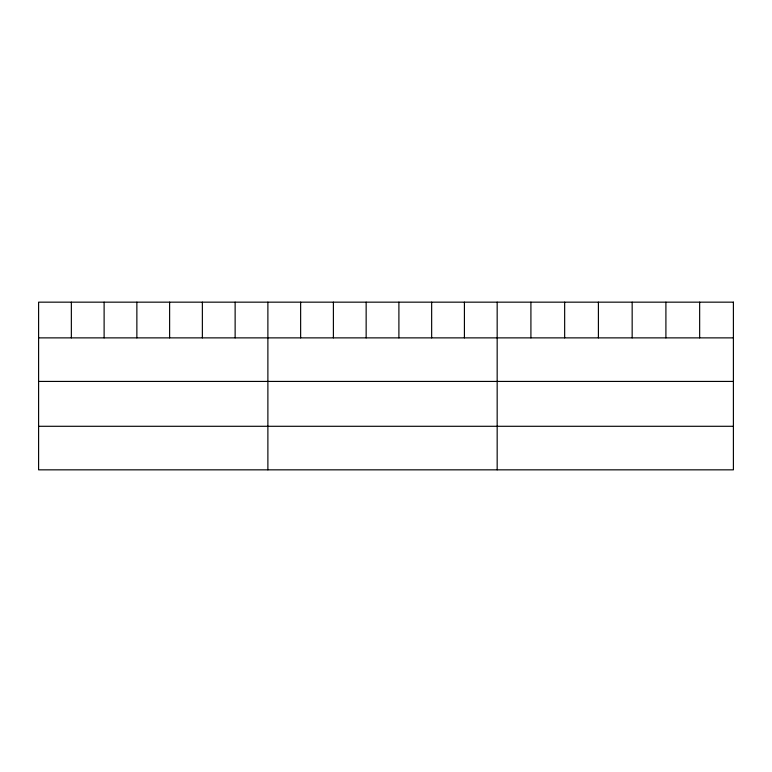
<?xml version="1.0" encoding="UTF-8"?>
<svg xmlns="http://www.w3.org/2000/svg" width="772" height="772" viewBox="0 0 772 772"><rect width="100%" height="100%" fill="white"/><g stroke="black" fill="none" stroke-linecap="round" stroke-linejoin="round"><path stroke-width="1.16" d="M38.6 337.875L733.4 337.875M38.6 381.426L733.4 381.426M38.6 426.289L733.4 426.289M699.654 302.161L699.654 337.875M665.908 302.161L665.908 337.875M632.162 302.161L632.162 337.875M598.406 302.161L598.406 337.875M564.66 302.161L564.66 337.875M530.914 302.161L530.914 337.875M497.168 302.161L497.168 469.839M464.416 302.161L464.416 337.875M431.654 302.161L431.654 337.875M398.902 302.161L398.902 337.875M366.15 302.161L366.15 337.875M333.398 302.161L333.398 337.875M300.636 302.161L300.636 337.875M267.884 302.161L267.884 469.839M235.132 302.161L235.132 337.875M202.37 302.161L202.37 337.875M169.618 302.161L169.618 337.875M136.866 302.161L136.866 337.875M104.114 302.161L104.114 337.875M71.352 302.161L71.352 337.875M733.4 302.161L38.6 302.161L38.6 469.839L733.4 469.839L733.4 302.161"/></g></svg>
